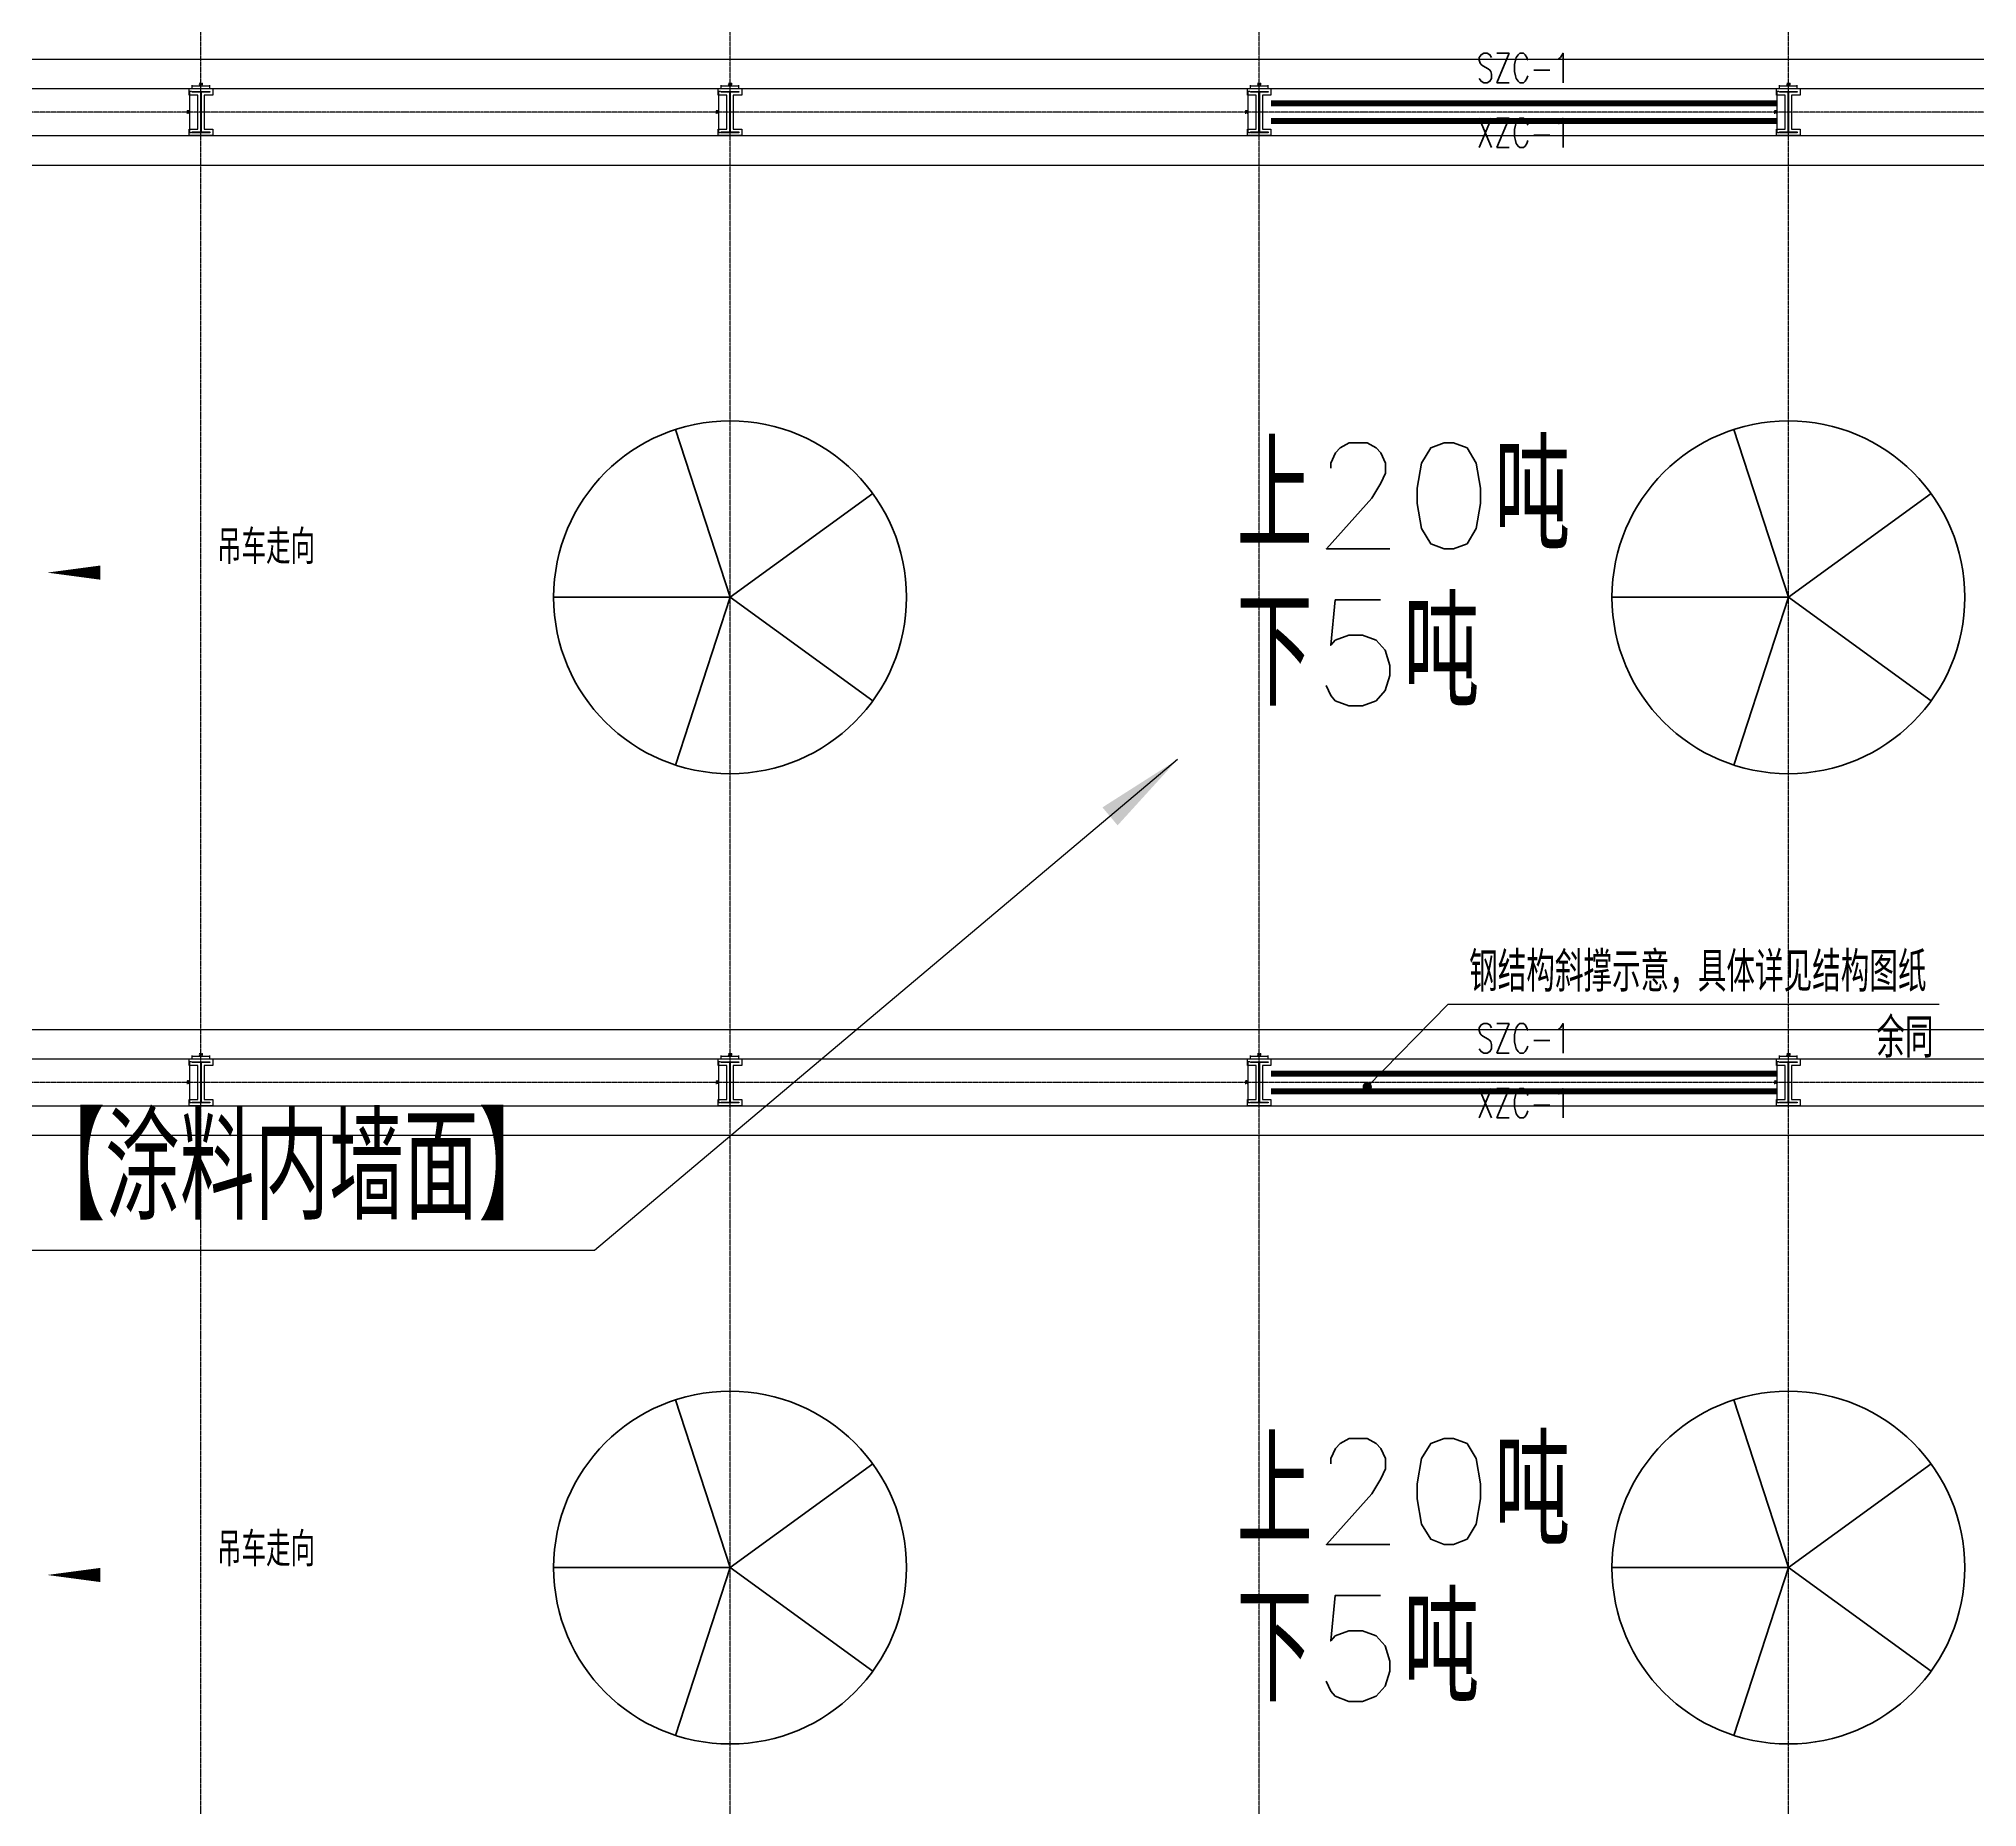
# Model space of a CAD drawing. Extents: x -954573 to 446329, y 489853 to 1226784.
# Drawn here: x -239612 to -206642, y 660745 to 690817 of the extents above; entities that cross this region are included whole.
import ezdxf
from ezdxf.enums import TextEntityAlignment as Align

# ---------------------------------------------------------------- set-up
doc = ezdxf.new("R2010")
doc.units = 0
doc.header["$LTSCALE"] = 10
doc.header["$MEASUREMENT"] = 0
for name, pattern in [('10平面$0$CENTER', [2, 1.25, -0.25, 0.25, -0.25]), ('10平面$0$DOTE', [2.42, 2, -0.2, 0.02, -0.2]), ('10平面$1$DASH', [0.35, 0.25, -0.1])]:
    doc.linetypes.add(name, pattern=pattern)
doc.layers.get('Defpoints').update_dxf_attribs({"color": 210})
for name, color, linetype in [('10平面$0$A-AXIS-DOTE', 8, '10平面$0$DOTE'), ('10平面$0$A-AXIS-DP', 8, 'Continuous'), ('10平面$0$A-HATCH-2', 8, 'Continuous'), ('10平面$0$A-LIN-V', 8, 'Continuous'), ('10平面$0$A-WINDOW', 8, 'Continuous'), ('10平面$0$AS-COLN', 8, 'Continuous'), ('10平面$0$AS-WALL', 8, 'Continuous'), ('10平面$0$DIM_SYMB', 8, 'Continuous'), ('10平面$0$PUB_TEXT', 8, 'Continuous'), ('10平面$0$建-箭头', 8, 'Continuous'), ('A-LIN-V', 9, 'Continuous'), ('建-引出', 3, 'Continuous')]:
    doc.layers.add(name, color=color, linetype=linetype)
doc.layers.add('10平面$0$THIN', color=7, linetype='Continuous', lineweight=0)
doc.layers.add('10平面$0$柱间支撑', color=6, linetype='10平面$0$CENTER', lineweight=0)
doc.styles.add('10平面$0$_TCH_DIM', font='SIMPLEX', dxfattribs={"bigfont": 'GBCBIG'})
doc.styles.add('10平面$0$_TCH_DIM_T3', font='SIMPLEX', dxfattribs={"width": 0.705882, "bigfont": 'GBCBIG'})
doc.styles.add('10平面$0$A-STANDARD', font='SIMPLEX', dxfattribs={"bigfont": 'GBCBIG'})
doc.styles.add('10平面$0$TSSD_Rein', font='tj-romans1.shx', dxfattribs={"width": 0.7, "bigfont": 'tj-hztxt.shx'})
doc.styles.add('A-STANDARD', font='SIMPLEX', dxfattribs={"bigfont": 'GBCBIG'})
doc.dimstyles.new('10平面$0$_TCH_ARCH&&10', dxfattribs={"dimtxt": 29.75, "dimasz": 10, "dimexe": 10, "dimexo": 10, "dimgap": 12.625, "dimtad": 1, "dimdec": 0, "dimzin": 0, "dimdsep": 46, "dimtxsty": '10平面$0$_TCH_DIM_T3', "dimblk": '10平面$0$_ArchTick', "dimcen": 0.09, "dimclrt": 7, "dimazin": 2, "dimtfac": 1, "dimtdec": 0, "dimtix": 1, "dimtmove": 2, "dimatfit": 3, "dimfxl": 0, "dimtolj": 1, "dimtzin": 0, "dimarcsym": 0})

# ---------------------------------------------------------------- blocks, each defined once
blk = doc.blocks.new('10平面$0$dote')
at = {"layer": '10平面$0$A-AXIS-DOTE', "ltscale": 2}
for p, q in [((-16117.8, -169748.9), (-16117.8, -75950)), ((-7117.8, -169748.9), (-7117.8, -75950)), ((1882.2, -169748.9), (1882.2, -75950)), ((10882.2, -169748.9), (10882.2, -75950)), ((98696.4, -115250), (-75513.6, -115250)), ((98696.4, -131750), (-75513.6, -131750))]:
    blk.add_line(p, q, dxfattribs=at)
blk = doc.blocks.new('10平面$0$G$C2F382D44')
at = {"color": 2, "style": '10平面$0$A-STANDARD'}
for s, p in [('上20吨', (-2949, 425)), ('下5吨', (-2952, -2245))]:
    blk.add_text(s, height=1800, dxfattribs=at).set_placement(p)
blk = doc.blocks.new('10平面$0$_ArchTick')
at = {"color": 0, "linetype": 'ByBlock', "const_width": 0.4}
blk.add_lwpolyline([(-0.5, -0.5), (0.5, 0.5)], dxfattribs=at)
blk = doc.blocks.new('*D3404')
at = {"layer": '10平面$0$A-AXIS-DP', "color": 0, "lineweight": -2}
for p, q in [((-195790, 766880), (-195790, 766929)), ((-195790, 766919), (-195490, 766919)), ((-195490, 766880), (-195490, 766929))]:
    blk.add_line(p, q, dxfattribs=at)
at = {"layer": 'Defpoints', "color": 0}
for p in [(-195790, 766870), (-195490, 766919), (-195490, 766870)]:
    blk.add_point(p, dxfattribs=at)
at = {"layer": '10平面$0$A-AXIS-DP', "color": 0, "lineweight": -2, "xscale": 10, "yscale": 10, "zscale": 10, "rotation": 180}
blk.add_blockref('10平面$0$_ArchTick', (-195790, 766919), dxfattribs=at)
at = {"layer": '10平面$0$A-AXIS-DP', "color": 0, "lineweight": -2, "xscale": 10, "yscale": 10, "zscale": 10}
blk.add_blockref('10平面$0$_ArchTick', (-195490, 766919), dxfattribs=at)
at = {"layer": '10平面$0$A-AXIS-DP', "color": 7, "insert": (-195640, 766946), "char_height": 29.8, "attachment_point": 5, "style": '10平面$0$_TCH_DIM_T3'}
blk.add_mtext('\\A1;300', dxfattribs=at)
blk = doc.blocks.new('*D3405')
at = {"layer": '10平面$0$A-AXIS-DP', "color": 0, "lineweight": -2}
for p, q in [((-195800, 766820), (-195841, 766820)), ((-195831, 766120), (-195831, 766820)), ((-195800, 766120), (-195841, 766120))]:
    blk.add_line(p, q, dxfattribs=at)
at = {"layer": 'Defpoints', "color": 0}
for p in [(-195831, 766820), (-195790, 766820), (-195790, 766120)]:
    blk.add_point(p, dxfattribs=at)
at = {"layer": '10平面$0$A-AXIS-DP', "color": 0, "lineweight": -2, "xscale": 10, "yscale": 10, "zscale": 10}
for p, rotation in [((-195831, 766820), 90), ((-195831, 766120), 270)]:
    blk.add_blockref('10平面$0$_ArchTick', p, dxfattribs=dict(at, rotation=rotation))
at = {"layer": '10平面$0$A-AXIS-DP', "color": 7, "insert": (-195859, 766470), "char_height": 29.8, "attachment_point": 5, "rotation": 90, "style": '10平面$0$_TCH_DIM_T3'}
blk.add_mtext('\\A1;700', dxfattribs=at)
blk = doc.blocks.new('10平面$0$w42343')
at = {"layer": '10平面$0$A-HATCH-2', "linetype": '10平面$1$DASH'}
for p, q in [((-263654.2, 690470), (-128354.2, 690470)), ((-263654.2, 689970), (-128354.2, 689970)), ((-263654.2, 689170), (-128354.2, 689170)), ((-263654.2, 688670), (-128354.2, 688670)), ((-263654.2, 673970), (-128354.2, 673970)), ((-263654.2, 673470), (-128354.2, 673470)), ((-263654.2, 672670), (-128354.2, 672670)), ((-263654.2, 672170), (-128354.2, 672170))]:
    blk.add_line(p, q, dxfattribs=at)
blk = doc.blocks.new('10平面$0$w4324324')
at = {"layer": '10平面$0$A-HATCH-2', "lineweight": 60}
for q in [(-1694760, 686605), (-1697614, 684532), (-1691907, 684532), (-1696524, 681178), (-1692997, 681178)]:
    blk.add_line((-1694760, 683605), q, dxfattribs=at)
blk.add_circle((-1694760, 683605), 3000, dxfattribs=at)
blk = doc.blocks.new('10平面$0$ner546')
at = {"layer": '10平面$0$A-LIN-V'}
for p in [(581780, 25256), (598280, 25256), (581780, 7256), (598280, 7256)]:
    blk.add_blockref('10平面$0$w4324324', p, dxfattribs=at)
blk = doc.blocks.new('10平面$0$23124232432')
at = {"layer": '10平面$0$DIM_SYMB'}
for p, q in [((-217017, 672993), (-215643, 674403)), ((-215643, 674403), (-207291, 674403))]:
    blk.add_line(p, q, dxfattribs=at)
at = {"layer": '10平面$0$DIM_SYMB', "const_width": 80}
blk.add_lwpolyline([(-217045, 672965, 1), (-216990, 673022, 1)], format="xyb", close=True, dxfattribs=at)
at = {"layer": '10平面$0$柱间支撑', "const_width": 100}
for points in [[(-210054, 689720), (-218654, 689720)], [(-210054, 689420), (-218654, 689420)], [(-210054, 673220), (-218654, 673220)], [(-210054, 672920), (-218654, 672920)]]:
    blk.add_lwpolyline(points, dxfattribs=at)
at = {"layer": '10平面$0$PUB_TEXT', "style": '10平面$0$_TCH_DIM'}
for s, height, p in [('钢结构斜撑示意，具体详见结构图纸', 675.18, (-215283, 674613)), ('余同', 675.2, (-208358, 673493))]:
    blk.add_text(s, height=height, dxfattribs=at).set_placement(p)
at = {"layer": '10平面$0$THIN', "style": '10平面$0$TSSD_Rein', "width": 0.7}
for s, p in [('SZC-1', (-214354, 689920)), ('XZC-1', (-214354, 688816)), ('SZC-1', (-214354, 673420)), ('XZC-1', (-214354, 672316))]:
    blk.add_text(s, height=500, dxfattribs=at).set_placement(p, align=Align.BOTTOM_CENTER)
blk = doc.blocks.new('10平面$0$nt66')
at = {"layer": '10平面$0$A-HATCH-2'}
blk.add_lwpolyline([(-195840, 766870), (-195440, 766870), (-195440, 766758), (-195586, 766758), (-195586, 766182), (-195440, 766182), (-195440, 766070), (-195840, 766070), (-195840, 766182), (-195694, 766182), (-195694, 766758), (-195840, 766758)], close=True, dxfattribs=at)
at = {"layer": '10平面$0$AS-COLN'}
blk.add_lwpolyline([(-195790, 766820), (-195490, 766820), (-195490, 766808), (-195636, 766808), (-195636, 766132), (-195490, 766132), (-195490, 766120), (-195790, 766120), (-195790, 766132), (-195644, 766132), (-195644, 766808), (-195790, 766808)], close=True, dxfattribs=at)
at = {"layer": '10平面$0$A-AXIS-DP'}
for p1, p2, distance, picture, middle in [((-195790, 766870), (-195490, 766870), 48.8, '*D3404', (-195640, 766946.2)), ((-195790, 766120), (-195790, 766820), 41.2, '*D3405', (-195858.7, 766470))]:
    dim = blk.add_aligned_dim(p1=p1, p2=p2, distance=distance, dimstyle='10平面$0$_TCH_ARCH&&10', dxfattribs=at)
    dim.commit()
    dim.dimension.update_dxf_attribs({"geometry": picture, "text_midpoint": middle})
blk = doc.blocks.new('10平面$0$33333')
for p in [(-41214, -76900), (-32214, -76900), (-23214, -76900), (-14214, -76900), (-41214, -93400), (-32214, -93400), (-23214, -93400), (-14214, -93400)]:
    blk.add_blockref('10平面$0$nt66', p)
blk = doc.blocks.new('10平面')
at = {"layer": '10平面$0$建-箭头'}
for points in [[(-232567, 681738.9, 0, 0, 0), (-239467, 681738.9, 0, 240, 0), (-238567, 681738.9, 0, 0, 0)], [(-232567, 664693.9, 0, 0, 0), (-239467, 664693.9, 0, 240, 0), (-238567, 664693.9, 0, 0, 0)]]:
    blk.add_lwpolyline(points, format="xyseb", dxfattribs=at)
for p in [(-216290, 681720), (-216290, 664790)]:
    blk.add_blockref('10平面$0$G$C2F382D44', p)
at = {"layer": '10平面$0$A-LIN-V', "rotation": 90.00000000000001}
blk.add_blockref('10平面$0$ner546', (481006.5, 1777800), dxfattribs=at)
at = {"layer": '10平面$0$A-WINDOW'}
for name in ['10平面$0$33333', '10平面$0$w42343']:
    blk.add_blockref(name, (0, 0), dxfattribs=at)
at = {"layer": '10平面$0$AS-WALL'}
blk.add_blockref('10平面$0$dote', (-220736.4, 804820), dxfattribs=at)
at = {"layer": '10平面$0$柱间支撑'}
blk.add_blockref('10平面$0$23124232432', (0, 0), dxfattribs=at)
at = {"layer": '10平面$0$PUB_TEXT', "style": '10平面$0$A-STANDARD'}
for p in [(-236579.3, 681885.8), (-236579.3, 664840.8)]:
    blk.add_text('吊车走向', height=578.72, dxfattribs=at).set_placement(p)

msp = doc.modelspace()

# ---------------------------------------------------------------- block references
at = {"layer": 'A-LIN-V'}
msp.add_blockref('10平面', (0, 0), dxfattribs=at)

# ---------------------------------------------------------------- next in the draw order: hatches: boundary and pattern name
at = {"layer": '建-引出'}
msp.add_hatch(color=256, dxfattribs=at).paths.add_polyline_path([(-220244.2, 678560), (-221520.4, 677746.8), (-221262.7, 677440.8)], flags=17)

# ---------------------------------------------------------------- next in the draw order: linework, layer by layer
for p, q in [((-220244.2, 678560), (-230160, 670210)), ((-230160, 670210), (-267600, 670210))]:
    msp.add_line(p, q, dxfattribs=at)

# ---------------------------------------------------------------- next in the draw order: texts
at = {"layer": '建-引出', "color": 7, "style": 'A-STANDARD'}
msp.add_text('【涂料内墙面】', height=1762.96, dxfattribs=at).set_placement((-239750, 670735))

doc.saveas('drawing.dxf')
